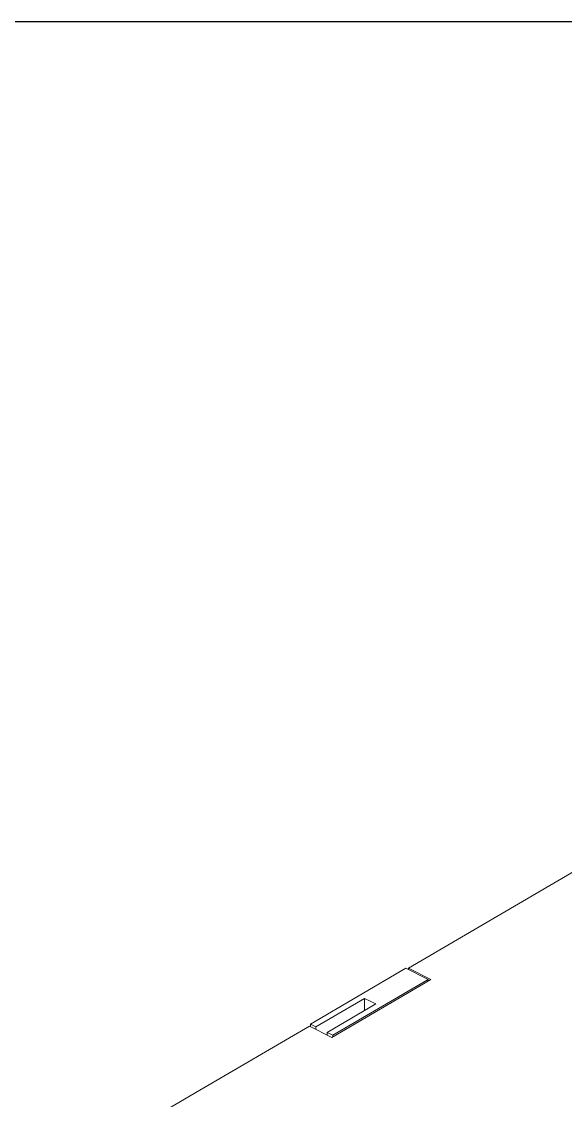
# Model space of a CAD drawing. Header units: millimetres. Extents: x 0 to 2382, y 0 to 1684.
# Drawn here: x 1787.2 to 1992.8, y 1276.5 to 1684.5 of the extents above; entities that cross this region are included whole.
import ezdxf

# ---------------------------------------------------------------- set-up
doc = ezdxf.new("R2010")
doc.units = ezdxf.units.MM
doc.layers.get('0').update_dxf_attribs({"lineweight": 13})
doc.layers.add('图框', color=7, linetype='Continuous')

# ---------------------------------------------------------------- blocks, each defined once
blk = doc.blocks.new('A4-H')
at = {"layer": '图框'}
blk.add_lwpolyline([(0, 210.021), (297, 210.021), (297, 0), (0, 0)], close=True, dxfattribs=at)

msp = doc.modelspace()

# ---------------------------------------------------------------- linework, layer by layer
for p, q in [((2102.64, 1425.56), (1933.47, 1326.49)), ((1932.41, 1326.49), (1896.35, 1305.37)), ((1932.41, 1326.49), (1940.89, 1322.24)), ((1933.47, 1325.96), (1933.47, 1326.49)), ((1941.95, 1322.25), (1933.47, 1326.49)), ((1941.95, 1322.25), (1904.48, 1300.3)), ((1904.83, 1301.12), (1940.89, 1322.24)), ((1940.89, 1321.62), (1940.89, 1322.24)), ((1898.47, 1304.31), (1916.85, 1315.07)), ((1916.85, 1310.47), (1916.85, 1315.07)), ((1916.85, 1315.07), (1921.09, 1312.95)), ((1921.09, 1312.95), (1902.71, 1302.19)), ((1895.99, 1304.54), (1854.63, 1280.31)), ((1895.99, 1304.54), (1904.48, 1300.3)), ((1896.35, 1304.36), (1896.35, 1305.37)), ((1896.35, 1305.37), (1898.47, 1304.31)), ((1898.47, 1304.31), (1898.47, 1303.3)), ((1902.71, 1302.19), (1902.71, 1301.18)), ((1902.71, 1302.19), (1904.83, 1301.12)), ((1904.83, 1301.12), (1904.83, 1300.5)), ((1854.63, 1280.31), (1841.54, 1272.65))]:
    msp.add_line(p, q)

# ---------------------------------------------------------------- block references
at = {"layer": '图框', "xscale": 8.02041236151855, "yscale": 8.02041236151855, "zscale": 8.02041236151855}
msp.add_blockref('A4-H', (0, 0), dxfattribs=at)

doc.saveas('drawing.dxf')
